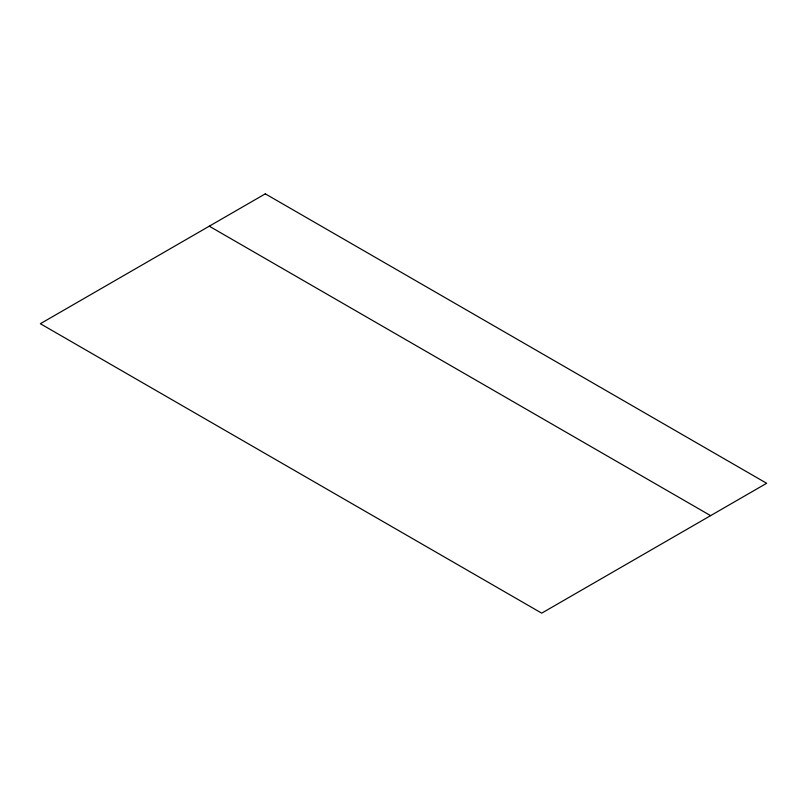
<?xml version="1.0" encoding="UTF-8"?>
<svg xmlns="http://www.w3.org/2000/svg" width="807" height="807" viewBox="0 0 807 807"><rect width="100%" height="100%" fill="white"/><g stroke="black" fill="none" stroke-linecap="round" stroke-linejoin="round"><path stroke-width="1.21" d="M209.255 226.192L710.604 515.643M265.301 193.841L40.35 323.718L541.699 613.159L766.65 483.282L265.301 193.841"/></g></svg>
